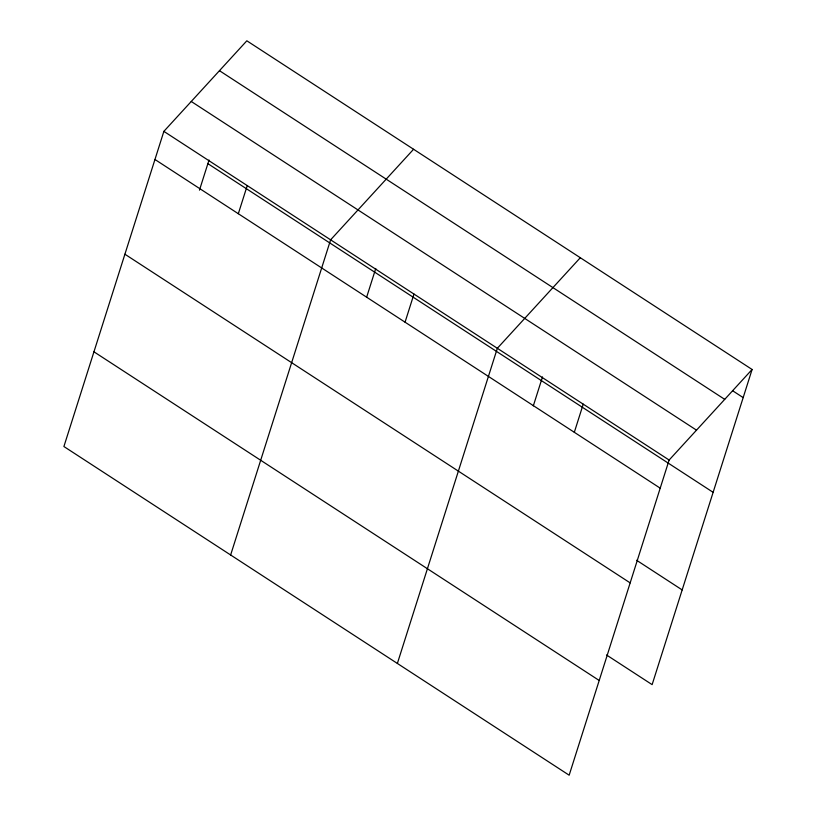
<?xml version="1.0" encoding="UTF-8"?>
<svg xmlns="http://www.w3.org/2000/svg" width="816" height="816" viewBox="0 0 816 816"><rect width="100%" height="100%" fill="white"/><g stroke="black" fill="none" stroke-linecap="round" stroke-linejoin="round"><path stroke-width="1.22" d="M163.873 131.366L63.903 446.525L569.16 775.2L669.13 460.04L752.097 369.475L246.84 40.8L163.873 131.366L669.13 460.04M199.461 190.159L209.029 160.007M238.323 213.721L247.248 185.599M230.632 554.992L330.613 239.822L413.579 149.267M366.578 297.412L375.758 268.474M405.052 322.187L413.977 294.056M397.372 663.449L497.342 348.289L580.309 257.723M533.317 405.878L542.497 376.931M574.321 432.296L583.236 404.165M752.097 369.475L652.127 684.634L606.523 654.973M732.574 390.711L743.172 397.606M219.463 70.686L724.72 399.361M191.26 101.48L696.507 430.154M207.876 163.649L713.123 492.323M154.958 159.487L660.215 488.172M636.572 560.255L682.166 589.917M124.909 254.215L630.166 582.889M93.952 351.808L599.209 680.483"/></g></svg>
